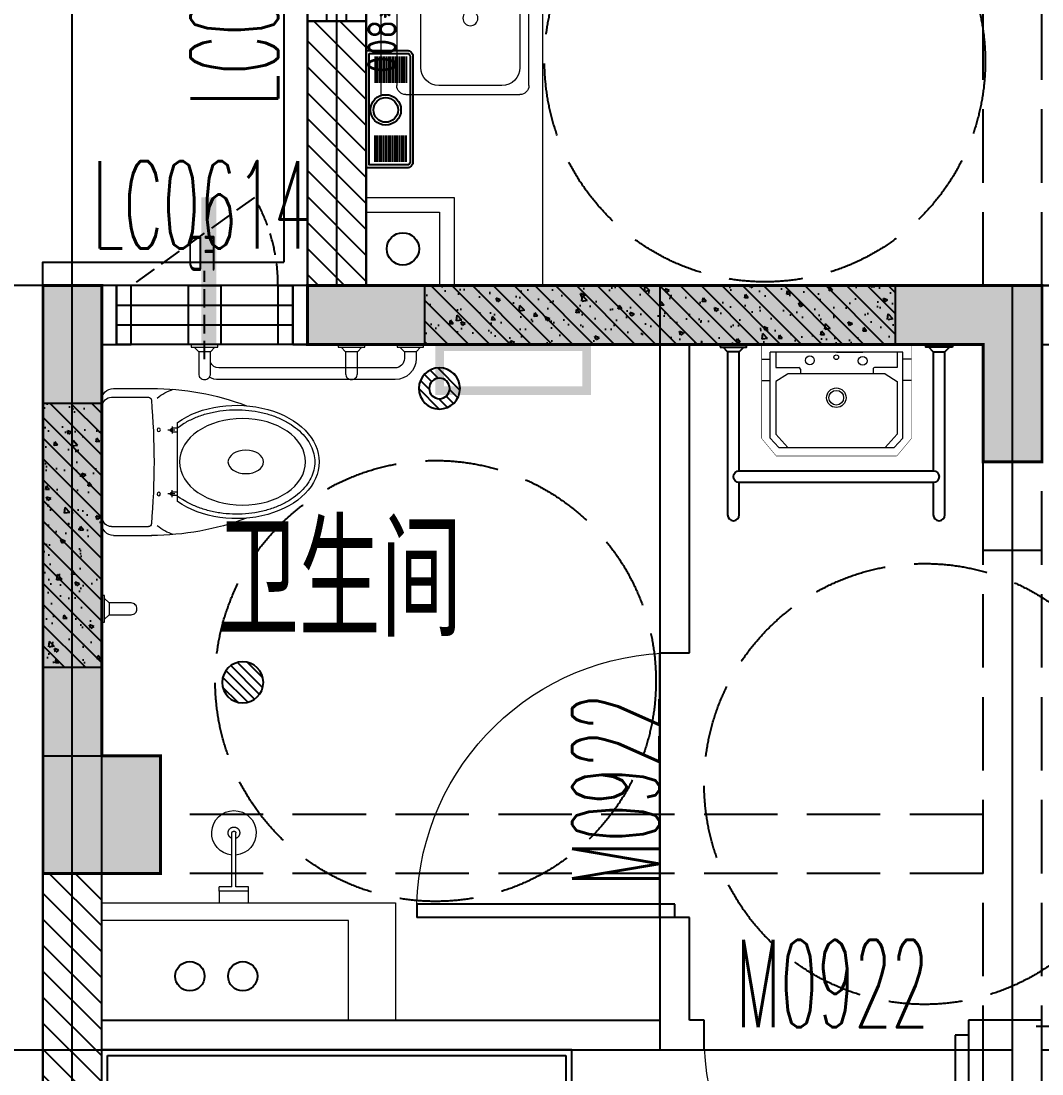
# Model space of a CAD drawing. Header units: millimetres. Extents: x 815519 to 890079, y 147095 to 251022.
# Drawn here: x 852805 to 856279, y 159513 to 163096 of the extents above; entities that cross this region are included whole.
import ezdxf

# ---------------------------------------------------------------- set-up
doc = ezdxf.new("R2010")
doc.units = ezdxf.units.MM
doc.header["$LTSCALE"] = 1000
for name, pattern in [('__DASH', [0.35, 0.25, -0.1]), ('DASH', [0.35, 0.25, -0.1]), ('DOTE', [61.468, 50.8, -5.08, 0.508, -5.08]), ('HIDDEN', [9.525, 6.35, -3.175])]:
    doc.linetypes.add(name, pattern=pattern)
doc.layers.get('Defpoints').update_dxf_attribs({"color": 1})
for name, color, linetype in [('A-WIND（门窗）', 155, 'Continuous'), ('COLUMN', 9, 'Continuous'), ('DIM_IDEN', 3, 'Continuous'), ('EQUIP_地漏', 7, 'Continuous'), ('FURNITURE', 3, 'Continuous'), ('LVTRY', 84, 'Continuous'), ('PC_预制外墙', 11, 'Continuous'), ('PC_预制外墙填充', 252, 'Continuous'), ('PIPE-地暖供', 4, 'Continuous'), ('PUB_DIM', 3, 'Continuous'), ('PUB_HATCH', 8, 'Continuous'), ('PUB_TEXT', 7, 'Continuous'), ('STAIR', 52, 'Continuous'), ('SURFACE', 6, 'Continuous'), ('VPIPE-污水', 2, 'DASH'), ('WALL', 2, 'Continuous'), ('WINDOW', 4, 'Continuous'), ('WINDOW_TEXT', 7, 'Continuous'), ('家具', 47, 'Continuous'), ('总内隔墙', 30, 'Continuous'), ('柱', 2, 'Continuous'), ('梁虚线', 134, 'DASH'), ('看线', 163, 'Continuous'), ('砼墙', 3, 'Continuous')]:
    doc.layers.add(name, color=color, linetype=linetype)
doc.layers.add('DOTE', color=1, linetype='DOTE', plot=False)
for name, color, linetype, lineweight in [('FF-洁具', 32, 'Continuous', 0), ('厨卫', 154, 'Continuous', 0), ('预留洞-卫生间', 6, 'Continuous', 25)]:
    doc.layers.add(name, color=color, linetype=linetype, lineweight=lineweight)
doc.styles.add('_TCH_DIM_T3', font='SIMPLEX.shx', dxfattribs={"width": 0.7, "bigfont": 'GBCBIG.shx'})
doc.styles.add('_TCH_LABEL', font='COMPLEX', dxfattribs={"bigfont": 'GBCBIG'})
doc.styles.add('_TCH_WINDOW', font='SIMPLEX', dxfattribs={"height": 3.5, "bigfont": 'GBCBIG'})
doc.styles.get("Standard").update_dxf_attribs({"font": 'gbenor.shx', "bigfont": 'gbcbig.shx'})
doc.styles.add('TSSD_REIN', font='TSSDENG.shx', dxfattribs={"width": 0.69, "height": 0.2, "bigfont": 'TSSDCHN.shx'})
doc.dimstyles.new('_TCH_ARCH&&100', dxfattribs={"dimtxt": 297.5, "dimasz": 100, "dimexe": 250, "dimexo": 300, "dimgap": 100, "dimtad": 1, "dimdec": 0, "dimzin": 0, "dimdsep": 46, "dimtxsty": '_TCH_DIM_T3', "dimblk": 'ARCHTICK', "dimcen": 0.09, "dimclrt": 7, "dimazin": 2, "dimtfac": 1, "dimtdec": 0, "dimtix": 1, "dimtmove": 2, "dimatfit": 3, "dimfxl": 1, "dimtolj": 1, "dimtzin": 0, "dimarcsym": 0})
pattern_1 = [(45, (0, 0), (-35.355339, 35.355339), []), (50, (0, 0), (143.452037, -12.550427), [15, -165]), (355, (0, 0), (-27.750267, 150.438427), [12, -132]), (100.4514, (11.95, -1.05), (115.701876, 137.88791), [12.748038, -140.228422]), (46.1842, (0, 40), (213.44821, -33.103803), [22.5, -247.5]), (96.6356, (17.79, 37.24), (186.93254, 194.823574), [19.12206, -210.3426]), (351.1842, (0, 40), (186.93239, 194.82372), [18, -198]), (21, (20, 30), (119.38141, -80.523778), [15, -165]), (326, (20, 30), (48.663066, 145.03001), [12, -132]), (71.4514, (29.95, 23.29), (168.044526, 64.5061), [12.748038, -140.228422]), (37.5, (0, 0), (2.431971, 66.5787708), [0, -130.4, 0, -134, 0, -132.5]), (7.5, (0, 0), (52.6139075, 78.882342), [0, -76.4, 0, -127.4, 0, -50.5]), (327.5, (-44.6, 0), (106.764487, -4.5109743), [0, -50, 0, -156, 0, -207]), (317.5, (-64.6, 0), (116.637234, 20.020996), [0, -65, 0, -103.6, 0, -147])]

# ---------------------------------------------------------------- blocks, each defined once
blk = doc.blocks.new('_ArchTick')
at = {"color": 0, "linetype": 'ByBlock', "const_width": 0.4}
blk.add_lwpolyline([(-0.5, -0.5), (0.5, 0.5)], dxfattribs=at)
blk = doc.blocks.new('*D732')
at = {"layer": 'Defpoints', "color": 0, "transparency": 16777216}
for p in [(-336973.1, 351550), (-334973.1, 351550), (-334973.1, 350950)]:
    blk.add_point(p, dxfattribs=at)
at = {"layer": 'PUB_DIM', "color": 0, "lineweight": -2, "transparency": 16777216}
for p, q in [((-336973.1, 351250), (-336973.1, 350700)), ((-334973.1, 351250), (-334973.1, 350700)), ((-336973.1, 350950), (-334973.1, 350950))]:
    blk.add_line(p, q, dxfattribs=at)
at = {"layer": 'PUB_DIM', "color": 0, "lineweight": -2, "transparency": 16777216, "xscale": 100, "yscale": 100, "zscale": 100, "rotation": 180}
blk.add_blockref('_ArchTick', (-336973.1, 350950), dxfattribs=at)
at = {"layer": 'PUB_DIM', "color": 0, "lineweight": -2, "transparency": 16777216, "xscale": 100, "yscale": 100, "zscale": 100}
blk.add_blockref('_ArchTick', (-334973.1, 350950), dxfattribs=at)
at = {"layer": 'PUB_DIM', "color": 7, "transparency": 16777216, "insert": (-335973.1, 351198.7), "char_height": 297.5, "attachment_point": 5, "style": '_TCH_DIM_T3'}
blk.add_mtext('\\A1;2000', dxfattribs=at)
blk = doc.blocks.new('*D735')
at = {"layer": 'Defpoints', "color": 0, "transparency": 16777216}
for p in [(-333973.1, 353950), (-333173.1, 353950), (-333973.1, 351550)]:
    blk.add_point(p, dxfattribs=at)
at = {"layer": 'PUB_DIM', "color": 0, "lineweight": -2, "transparency": 16777216}
for p, q in [((-333673.1, 353950), (-332923.1, 353950)), ((-333173.1, 351550), (-333173.1, 353950)), ((-333673.1, 351550), (-332923.1, 351550))]:
    blk.add_line(p, q, dxfattribs=at)
at = {"layer": 'PUB_DIM', "color": 0, "lineweight": -2, "transparency": 16777216, "xscale": 100, "yscale": 100, "zscale": 100}
for p, rotation in [((-333173.1, 353950), 90), ((-333173.1, 351550), 270)]:
    blk.add_blockref('_ArchTick', p, dxfattribs=dict(at, rotation=rotation))
at = {"layer": 'PUB_DIM', "color": 7, "transparency": 16777216, "insert": (-333421.8, 352750), "char_height": 297.5, "attachment_point": 5, "rotation": 90, "style": '_TCH_DIM_T3'}
blk.add_mtext('\\A1;2400', dxfattribs=at)
blk = doc.blocks.new('*D736')
at = {"layer": 'Defpoints', "color": 0, "transparency": 16777216}
for p in [(-333973.1, 354150), (-333173.1, 354150), (-333973.1, 353950)]:
    blk.add_point(p, dxfattribs=at)
at = {"layer": 'PUB_DIM', "color": 0, "lineweight": -2, "transparency": 16777216}
for p, q in [((-333173.1, 354150), (-333173.1, 354250)), ((-333673.1, 354150), (-332923.1, 354150)), ((-333173.1, 353950), (-333173.1, 354150)), ((-333673.1, 353950), (-332923.1, 353950)), ((-333173.1, 353950), (-333173.1, 353850))]:
    blk.add_line(p, q, dxfattribs=at)
at = {"layer": 'PUB_DIM', "color": 0, "lineweight": -2, "transparency": 16777216, "xscale": 100, "yscale": 100, "zscale": 100}
for p, rotation in [((-333173.1, 354150), 270), ((-333173.1, 353950), 90)]:
    blk.add_blockref('_ArchTick', p, dxfattribs=dict(at, rotation=rotation))
at = {"layer": 'PUB_DIM', "color": 7, "transparency": 16777216, "insert": (-333421.8, 354050), "char_height": 297.5, "attachment_point": 5, "rotation": 90, "style": '_TCH_DIM_T3'}
blk.add_mtext('\\A1;200', dxfattribs=at)
blk = doc.blocks.new('*D737')
at = {"layer": 'Defpoints', "color": 0, "transparency": 16777216}
for p in [(-333973.1, 355450), (-333173.1, 355450), (-333973.1, 354150)]:
    blk.add_point(p, dxfattribs=at)
at = {"layer": 'PUB_DIM', "color": 0, "lineweight": -2, "transparency": 16777216}
for p, q in [((-333673.1, 355450), (-332923.1, 355450)), ((-333173.1, 354150), (-333173.1, 355450)), ((-333673.1, 354150), (-332923.1, 354150))]:
    blk.add_line(p, q, dxfattribs=at)
at = {"layer": 'PUB_DIM', "color": 0, "lineweight": -2, "transparency": 16777216, "xscale": 100, "yscale": 100, "zscale": 100}
for p, rotation in [((-333173.1, 355450), 90), ((-333173.1, 354150), 270)]:
    blk.add_blockref('_ArchTick', p, dxfattribs=dict(at, rotation=rotation))
at = {"layer": 'PUB_DIM', "color": 7, "transparency": 16777216, "insert": (-333421.8, 354800), "char_height": 297.5, "attachment_point": 5, "rotation": 90, "style": '_TCH_DIM_T3'}
blk.add_mtext('\\A1;1300', dxfattribs=at)
blk = doc.blocks.new('10#楼-房间功能')
at = {"layer": 'PUB_TEXT', "style": '_TCH_LABEL'}
blk.add_text('卫生间', height=385.82, dxfattribs=at).set_placement((-336479.8, 412966))
blk = doc.blocks.new('10#-剪力墙-初')
at = {"layer": 'PUB_HATCH'}
for points in [[(679012.9, -141900.9), (681312.9, -141900.9), (681312.9, -141700.9), (678812.9, -141700.9), (678812.9, -142300.9), (679012.9, -142300.9)], [(682212.9, -143700.9), (682212.9, -141700.9), (682012.9, -141700.9), (682012.9, -143300.9), (681812.9, -143300.9), (681812.9, -143700.9)]]:
    blk.add_hatch(color=256, dxfattribs=at).paths.add_polyline_path(points)
at = {"layer": '柱', "color": 6, "ltscale": 1, "const_width": 10}
blk.add_lwpolyline([(682012.9, -143300.9), (681812.9, -143300.9), (681812.9, -143700.9), (682212.9, -143700.9), (682212.9, -143300.9)], dxfattribs=at)
at = {"layer": '砼墙', "color": 5, "ltscale": 1, "const_width": 10}
blk.add_lwpolyline([(679012.9, -141900.9), (679012.9, -142300.9), (678812.9, -142300.9), (678812.9, -141700.9), (681312.9, -141700.9), (681312.9, -141900.9)], close=True, dxfattribs=at)
blk.add_lwpolyline([(682012.9, -143300.9), (682012.9, -141700.9), (682212.9, -141700.9), (682212.9, -143300.9)], dxfattribs=at)
blk = doc.blocks.new('A$C4BA03DFC')
at = {"layer": 'FF-洁具', "color": 13, "linetype": '__DASH', "ltscale": 0.2}
blk.add_lwpolyline([(0, 25.5), (-40, 25.5), (-40, 125.5), (0, 125.5)], dxfattribs=at)
at = {"layer": 'FF-洁具', "linetype": 'DASH'}
for points in [[(0, 125.5), (0, 25.5)], [(0, 125.5), (14, 125.5)], [(14, 125.5), (14, 82.5)], [(14, 82.5), (198.3, 82.5)], [(14, 68.5), (14, 25.5)], [(14, 68.5), (198.3, 68.5)], [(0, 25.5), (14, 25.5)]]:
    blk.add_lwpolyline(points, dxfattribs=at)
at = {"layer": 'FF-洁具'}
blk.add_arc((197.7, 75.5), 75.7, 185.306, 174.694, dxfattribs=at)
at = {"layer": 'FF-洁具', "linetype": 'DASH'}
for centre, radius, start, end in [((197.7, 75.5), 19.8, 200.6725, 159.3275), ((196.1, 75.5), 7.33, 287.2381, 72.7619)]:
    blk.add_arc(centre, radius, start, end, dxfattribs=at)
blk = doc.blocks.new('LHXCP600-800')
at = {"layer": '厨卫'}
for p, q in [((58199.7, 14751.7), (58999.7, 14751.7)), ((58199.7, 14701.7), (58999.7, 14701.7)), ((58230.4, 14647.6), (58969, 14647.6)), ((58199.7, 14228.3), (58199.7, 14616.9)), ((58629.2, 14599.2), (58614.9, 14591)), ((58658.6, 14588.7), (58697.4, 14485.1)), ((58999.7, 14616.9), (58999.7, 14228.3)), ((58443.1, 14565.8), (58291.7, 14565.8)), ((58679.7, 14474.8), (58609.4, 14560.2)), ((58907.6, 14565.8), (58667.2, 14565.8)), ((58230.4, 14504.4), (58230.4, 14289.6)), ((58504.5, 14289.6), (58504.5, 14504.4)), ((58545.4, 14504.4), (58545.4, 14289.6)), ((58697.4, 14485.1), (58679.7, 14474.8)), ((58969, 14289.6), (58969, 14504.4)), ((58291.7, 14228.3), (58443.1, 14228.3)), ((58606.7, 14228.3), (58907.6, 14228.3)), ((58969, 14197.6), (58230.4, 14197.6)), ((58199.7, 14151.7), (58999.7, 14151.7))]:
    blk.add_line(p, q, dxfattribs=at)
for centre, radius in [((58565.8, 14596.5), 20.5), ((58688.5, 14596.5), 20.5), ((58417.5, 14397), 25.6), ((58739.7, 14397), 25.6)]:
    blk.add_circle(centre, radius, dxfattribs=at)
for centre, radius, start, end in [((58230.4, 14616.9), 30.7, 90, 180), ((58969, 14616.9), 30.7, 0, 90), ((58625.2, 14573.2), 20.5, 120, 219.4623), ((58639.4, 14581.5), 20.5, 20.5377, 120), ((58291.7, 14504.4), 61.4, 90, 180), ((58443.1, 14504.4), 61.4, 0, 90), ((58606.7, 14504.4), 61.4, 90, 180), ((58907.6, 14504.4), 61.4, 0, 90), ((58291.7, 14289.6), 61.4, 180, 270), ((58443.1, 14289.6), 61.4, 270, 0), ((58606.7, 14289.6), 61.4, 180, 270), ((58907.6, 14289.6), 61.4, 270, 0), ((58230.4, 14228.3), 30.7, 180, 270), ((58969, 14228.3), 30.7, 270, 0)]:
    blk.add_arc(centre, radius, start, end, dxfattribs=at)
blk.add_text('RCXP600*800', height=100, dxfattribs=at).set_placement((58230.4, 14647.6))
blk = doc.blocks.new('A$C44E32CAC')
for p, q in [((27.2, 342), (27.2, 260.9)), ((34, 342), (34, 260.9)), ((40.8, 342), (40.8, 260.9)), ((47.6, 342), (47.6, 260.9)), ((54.5, 342), (54.5, 260.9)), ((61.3, 342), (61.3, 260.9)), ((68.1, 342), (68.1, 260.9)), ((74.9, 342), (74.9, 260.9)), ((81.8, 342), (81.8, 260.9)), ((88.6, 342), (88.6, 260.9)), ((95.4, 342), (95.4, 260.9)), ((102.2, 342), (102.2, 260.9)), ((109.1, 342), (109.1, 260.9)), ((115.9, 342), (115.9, 260.9)), ((122.7, 342), (122.7, 260.9)), ((27.2, 18.2), (27.2, 99.2)), ((34, 18.2), (34, 99.2)), ((40.8, 18.2), (40.8, 99.2)), ((47.6, 18.2), (47.6, 99.2)), ((54.5, 18.2), (54.5, 99.2)), ((61.3, 18.2), (61.3, 99.2)), ((68.1, 18.2), (68.1, 99.2)), ((74.9, 18.2), (74.9, 99.2)), ((81.8, 18.2), (81.8, 99.2)), ((88.6, 18.2), (88.6, 99.2)), ((95.4, 18.2), (95.4, 99.2)), ((102.2, 18.2), (102.2, 99.2)), ((109.1, 18.2), (109.1, 99.2)), ((115.9, 18.2), (115.9, 99.2)), ((122.7, 18.2), (122.7, 99.2))]:
    blk.add_line(p, q)
for points in [[(0, 360.2), (125.6, 360.2, -0.414214), (143.6, 342.2), (143.6, 18, -0.414214), (125.6, 0), (0, 0)], [(9, 351.2), (125.6, 351.2, -0.414214), (134.6, 342.2), (134.6, 18, -0.414214), (125.6, 9), (9, 9)]]:
    blk.add_lwpolyline(points, format="xyb", close=True)
for radius in [46.8, 37.8]:
    blk.add_circle((60.1, 177.8), radius)
blk = doc.blocks.new('Z$W@#022B05CA')
at = {"layer": '厨卫'}
for p, q in [((698.7, 500), (567.8, 500)), ((705.7, 470), (579.9, 470)), ((735.7, 60), (735.7, 440)), ((738.7, 40), (738.7, 460)), ((480.7, 115.3), (480.7, 384.7)), ((480.7, 364.4), (499.9, 364.4)), ((490.4, 358.5), (514.2, 358.5)), ((499.1, 370.2), (499.1, 346.6)), ((499.9, 352.2), (480.7, 352.2)), ((499.9, 147.8), (480.7, 147.8)), ((499.1, 129.8), (499.1, 153.4)), ((480.7, 135.6), (499.9, 135.6)), ((490.4, 141.5), (514.2, 141.5)), ((698.7, 0), (567.8, 0)), ((705.7, 30), (579.9, 30))]:
    blk.add_line(p, q, dxfattribs=at)
for centre in [(544.8, 359.2), (544.8, 140.8)]:
    blk.add_circle(centre, 5.82, dxfattribs=at)
for centre, radius, start, end in [((568.5, -416.2), 916.2, 89.9528, 110.6123), ((448.5, 346.2), 157.9, 50.1815, 72.8478), ((579.9, 460), 10, 90, 175.0115), ((698.7, 460), 40, 0, 90), ((705.7, 440), 30, 0, 90), ((2985.7, 250), 2425, 175.0115, 184.9885), ((499.3, 358.3), 6.15, 275.1568, 84.8432), ((499.3, 141.7), 6.15, 275.1568, 84.8432), ((568.5, 916.2), 916.2, 249.3877, 270.0472), ((579.9, 40), 10, 184.9885, 270), ((698.7, 40), 40, 270, 0), ((705.7, 60), 30, 270, 0), ((448.5, 153.8), 157.9, 287.1522, 309.8185)]:
    blk.add_arc(centre, radius, start, end, dxfattribs=at)
for centre, major_axis, ratio, start_param, end_param in [((279.7, 250), (281, 0), 0.685919, 0.773739, 5.509446), ((259.5, 250.3), (214.4, 0), 0.687861, 1.570796326796175, 7.853981633975761), ((248.3, 250), (60.7, 0), 0.657164, 1.570796326790381, 7.853981633969967)]:
    blk.add_ellipse(centre, major_axis=major_axis, ratio=ratio, start_param=start_param, end_param=end_param, dxfattribs=at)
blk.add_open_spline([(479.3, 367), (466, 376.7), (459.6, 380.8), (441.8, 391), (430, 396.8), (405.1, 406.9), (392, 411.3), (364.9, 418.6), (350.9, 421.5), (322.3, 425.7), (307.8, 427), (278.6, 428), (263.9, 427.7), (234.9, 425.4), (220.5, 423.5), (192.4, 418.1), (178.7, 414.6), (152.3, 406.2), (139.7, 401.2), (115.8, 390.1), (104.6, 383.8), (83.9, 370.3), (74.3, 363), (57.2, 347.5), (49.7, 339.3), (36.7, 322.4), (31.2, 313.7), (22.5, 295.8), (19.2, 286.8), (14.8, 268.4), (13.7, 259.2), (13.7, 240.7), (14.8, 231.5), (19.2, 213.2), (22.5, 204.1), (31.2, 186.3), (36.7, 177.5), (49.7, 160.6), (57.3, 152.5), (74.4, 137), (83.9, 129.7), (104.7, 116.1), (115.9, 109.9), (139.8, 98.7), (152.4, 93.8), (178.8, 85.4), (192.5, 81.9), (220.6, 76.5), (234.9, 74.5), (264, 72.3), (278.7, 72), (307.9, 73), (322.4, 74.3), (351, 78.5), (365, 81.4), (392.1, 88.7), (405.2, 93.1), (430.1, 103.3), (441.9, 109), (459.6, 119.2), (466, 123.3), (481, 132.7)], degree=3, knots=[3.915332, 3.915332, 3.915332, 3.915332, 4.014441, 4.014441, 4.176505, 4.176505, 4.338569, 4.338569, 4.500633, 4.500633, 4.662697, 4.662697, 4.824761, 4.824761, 4.986825, 4.986825, 5.148889, 5.148889, 5.310953, 5.310953, 5.473017, 5.473017, 5.635081, 5.635081, 5.797146, 5.797146, 5.95921, 5.95921, 6.121274, 6.121274, 6.283338, 6.283338, 6.445402, 6.445402, 6.607466, 6.607466, 6.76953, 6.76953, 6.931594, 6.931594, 7.093658, 7.093658, 7.255722, 7.255722, 7.417786, 7.417786, 7.57985, 7.57985, 7.741915, 7.741915, 7.903979, 7.903979, 8.066043, 8.066043, 8.228107, 8.228107, 8.390171, 8.390171, 8.552235, 8.552235, 8.651039, 8.651039, 8.651039, 8.651039], dxfattribs=at)
blk = doc.blocks.new('*U581')
for p, q in [((0, 0), (1600, 0)), ((0, -600), (0, 0)), ((1600, -600), (1600, 0)), ((1580, -20), (20, -20)), ((20, -20), (20, -580)), ((1580, -580), (1580, -20)), ((20, -300), (20, -330)), ((1600, -600), (0, -600)), ((1580, -580), (20, -580))]:
    blk.add_line(p, q)
at = {"color": 251, "linetype": 'HIDDEN', "ltscale": 0.1}
for p, q in [((238.6, -117.1), (233.2, -528.2)), ((253.6, -117.3), (238.6, -117.1)), ((248.2, -528.4), (253.6, -117.3)), ((322.8, -117.1), (289.5, -527.1)), ((304.5, -528.1), (337.7, -118.2)), ((337.7, -118.2), (322.8, -117.1)), ((425.9, -121.9), (411, -123.4)), ((411, -123.4), (452.2, -532.5)), ((467.1, -531), (425.9, -121.9)), ((588.6, -117.1), (583.2, -528.2)), ((603.6, -117.3), (588.6, -117.1)), ((598.2, -528.4), (603.6, -117.3)), ((672.8, -117.1), (639.5, -527.1)), ((654.5, -528.1), (687.7, -118.2)), ((687.7, -118.2), (672.8, -117.1)), ((775.9, -121.9), (761, -123.4)), ((761, -123.4), (802.2, -532.5)), ((817.1, -531), (775.9, -121.9)), ((938.6, -117.1), (933.2, -528.2)), ((953.6, -117.3), (938.6, -117.1)), ((948.2, -528.4), (953.6, -117.3)), ((1022.8, -117.1), (989.5, -527.1)), ((1004.5, -528.1), (1037.7, -118.2)), ((1037.7, -118.2), (1022.8, -117.1)), ((1125.9, -121.9), (1111, -123.4)), ((1111, -123.4), (1152.2, -532.5)), ((1167.1, -531), (1125.9, -121.9)), ((1288.6, -117.1), (1283.2, -528.2)), ((1303.6, -117.3), (1288.6, -117.1)), ((1298.2, -528.4), (1303.6, -117.3)), ((1372.8, -117.1), (1339.5, -527.1)), ((1354.5, -528.1), (1387.7, -118.2)), ((1387.7, -118.2), (1372.8, -117.1)), ((1475.9, -121.9), (1461, -123.4)), ((1461, -123.4), (1502.2, -532.5)), ((1517.1, -531), (1475.9, -121.9)), ((1580, -300), (20, -300)), ((20, -330), (1580, -330)), ((233.2, -528.2), (248.2, -528.4)), ((289.5, -527.1), (304.5, -528.1)), ((452.2, -532.5), (467.1, -531)), ((583.2, -528.2), (598.2, -528.4)), ((639.5, -527.1), (654.5, -528.1)), ((802.2, -532.5), (817.1, -531)), ((933.2, -528.2), (948.2, -528.4)), ((989.5, -527.1), (1004.5, -528.1)), ((1152.2, -532.5), (1167.1, -531)), ((1283.2, -528.2), (1298.2, -528.4)), ((1339.5, -527.1), (1354.5, -528.1)), ((1502.2, -532.5), (1517.1, -531))]:
    blk.add_line(p, q, dxfattribs=at)
blk = doc.blocks.new('A$C394760E6')
at = {"linetype": 'Continuous', "lineweight": -3}
for p, q in [((0, 1620), (440, 1620)), ((20, 0), (20, 1640)), ((420, 0), (420, 1640)), ((335.5, 351.7), (335.5, 1288.3)), ((335.5, 1288.3), (356.6, 1288.3)), ((356.6, 1288.3), (356.6, 351.7)), ((398.9, 436.2), (398.9, 1203.8)), ((398.9, 1203.8), (420, 1203.8)), ((420, 1203.8), (420, 436.2)), ((420, 436.2), (398.9, 436.2)), ((356.6, 351.7), (335.5, 351.7)), ((0, 20), (440, 20))]:
    blk.add_line(p, q, dxfattribs=at)
for centre, major_axis, start_param, end_param in [((434.9, 1274.6), (79.4, 0.8), 2.958446, 4.232249), ((434.9, 365.4), (-79.4, 1.3), -1.083746, 0.190057)]:
    blk.add_ellipse(centre, major_axis=major_axis, ratio=1, start_param=start_param, end_param=end_param, dxfattribs=at)
blk = doc.blocks.new('无障碍手盆 扶手1')
at = {"layer": 'FURNITURE'}
for points in [[(4963766.6, -198318.3), (4963766.6, -197763.3), (4963766.6, -197763.3, -1), (4963806.6, -197763.3), (4963806.6, -197873.3)], [(4964466.6, -197873.3), (4964466.6, -197763.3), (4964466.6, -197763.3, -1), (4964506.6, -197763.3), (4964506.6, -198318.3)], [(4963806.6, -197913.3), (4964466.6, -197913.3, 1), (4964466.6, -197873.3), (4963806.6, -197873.3, 1), (4963806.6, -197913.3, 1)]]:
    blk.add_lwpolyline(points, format="xyb", dxfattribs=at)
for points in [[(4963806.6, -197913.3), (4963806.6, -198318.3)], [(4964466.6, -198318.3), (4964466.6, -197913.3)], [(4963766.6, -198318.3), (4963751.6, -198333.3)], [(4963806.6, -198318.3), (4963766.6, -198318.3)], [(4963806.6, -198318.3), (4963821.6, -198333.3)], [(4964466.6, -198318.3), (4964451.6, -198333.3)], [(4964466.6, -198318.3), (4964506.6, -198318.3)], [(4964506.6, -198318.3), (4964521.6, -198333.3)]]:
    blk.add_lwpolyline(points, dxfattribs=at)
for points in [[(4963741.6, -198333.3), (4963831.6, -198333.3), (4963831.6, -198343.3), (4963741.6, -198343.3)], [(4964531.6, -198333.3), (4964441.6, -198333.3), (4964441.6, -198343.3), (4964531.6, -198343.3)], [(4963766.6, -198343.3), (4963766.6, -198343.3)], [(4964506.6, -198343.3), (4964506.6, -198343.3)]]:
    blk.add_lwpolyline(points, close=True, dxfattribs=at)
blk = doc.blocks.new('无障碍洗手盆')
for p, q in [((321023.9, 56404.1), (321055.7, 56433.5)), ((321055.7, 56433.5), (321349.2, 56433.5)), ((321252, 56462.2), (321252, 56433.5)), ((321324.4, 56461.5), (321324.4, 56433.5)), ((321349.2, 55981.3), (321349.2, 56433.5)), ((321069.9, 56414.3), (321023.9, 56373.1)), ((321023.9, 56404.1), (321023.9, 56010.7)), ((321248.4, 56414.3), (321069.9, 56414.3)), ((321274.1, 56374.4), (321248.4, 56414.3)), ((321349.2, 56414.4), (321296.2, 56414.4)), ((321296.2, 56414.4), (321296.2, 56335.4)), ((321274.9, 56041.7), (321274.9, 56371.7)), ((321291.2, 56330.4), (321274.9, 56330.4)), ((321349.2, 56117.4), (321349.2, 56297.4)), ((321349.2, 56207.4), (321349.2, 56117.4)), ((321291.2, 56082.9), (321274.9, 56082.9)), ((321296.2, 56000.4), (321296.2, 56077.9)), ((321069.9, 56000.4), (321023.9, 56041.7)), ((321274.9, 56041.7), (321248.4, 56000.4)), ((321023.9, 56010.7), (321055.7, 55981.3)), ((321248.4, 56000.4), (321069.9, 56000.4)), ((321349.2, 56000.4), (321296.2, 56000.4)), ((321055.7, 55981.3), (321349.2, 55981.3)), ((321252, 55952.2), (321252, 55981.3)), ((321324.4, 55952.2), (321324.4, 55981.3))]:
    blk.add_line(p, q)
at = {"const_width": 1.5}
for points in [[(321055.2, 56462.2), (320995.2, 56412.2)], [(321375.2, 56462.2), (321055.2, 56462.2)], [(321375.2, 55952.2), (321375.2, 56462.2)], [(320995.2, 56002.2), (320995.2, 56412.2)], [(321055.2, 55952.2), (320995.2, 56002.2)], [(321375.2, 55952.2), (321055.2, 55952.2)]]:
    blk.add_lwpolyline(points, dxfattribs=at)
for centre, radius in [((321320.9, 56298), 15), ((321193.7, 56208.1), 33.1), ((321193.7, 56208.1), 24.9), ((321331.5, 56208.1), 8), ((321319.1, 56118.3), 15)]:
    blk.add_circle(centre, radius)
for centre, start, end in [((321269.9, 56371.7), 0, 32.7556), ((321291.2, 56335.4), 270, 0), ((321291.2, 56077.9), 0, 90)]:
    blk.add_arc(centre, 5, start, end)
at = {"text_generation_flag": 4, "width": 0.8, "flags": 9}
for tag in ['XSIZE', 'YSIZE']:
    blk.add_attdef(tag, (321375.2, 56207.2), '', height=0.5, rotation=90, dxfattribs=at)
blk = doc.blocks.new('$DorLib2D$00000001')
for p, q in [((0.45, 0.975), (0.5, 0.975)), ((0.45, 0), (0.45, 0.975)), ((0.5, 0), (0.5, 0.975)), ((0.5, 0), (0.45, 0))]:
    blk.add_line(p, q)
at = {"lineweight": 13}
blk.add_arc((0.475, 0), 0.975, 91.4693, 180, dxfattribs=at)
blk = doc.blocks.new('$WINLIB2D$00000001')
for p, q in [((-0.5, 0.5), (0.5, 0.5)), ((-0.5, 0.5), (-0.5, -0.5)), ((0.5, -0.5), (0.5, 0.5)), ((0.5, 0.1667), (-0.5, 0.1667)), ((0.5, -0.1667), (-0.5, -0.1667)), ((-0.5, -0.5), (0.5, -0.5))]:
    blk.add_line(p, q)
blk = doc.blocks.new('3-Ba户型-右')
at = {"layer": 'A-WIND（门窗）', "linetype": 'DASH', "ltscale": 0.3}
blk.add_line((-687309.4, 352100), (-687729.1, 351800), dxfattribs=at)
at = {"layer": 'A-WIND（门窗）'}
for points in [[(-687129.1, 352700), (-686929.1, 352700), (-686929.1, 352750), (-687129.1, 352750)], [(-687779.1, 351800), (-687779.1, 351600), (-687729.1, 351600), (-687729.1, 351800)], [(-687179.1, 351800), (-687179.1, 351600), (-687229.1, 351600), (-687229.1, 351800)]]:
    blk.add_lwpolyline(points, close=True, dxfattribs=at)
at = {"layer": 'A-WIND（门窗）', "linetype": 'DASH', "ltscale": 0.3}
blk.add_arc((-687829.1, 351800), 600, 0, 30, dxfattribs=at)
at = {"layer": 'STAIR', "color": 8, "linetype": '__DASH'}
for centre in [(-685572, 352562.8), (-686692.8, 350454.7), (-685028.8, 350104.2)]:
    blk.add_circle(centre, 750, dxfattribs=at)
at = {"layer": 'SURFACE'}
blk.add_line((-687209.1, 354780), (-687209.1, 351880), dxfattribs=at)
blk.add_lwpolyline([(-688029.1, 351800), (-688029.1, 351880), (-687209.1, 351880)], dxfattribs=at)
at = {"layer": 'VPIPE-污水', "linetype": 'Continuous'}
for centre, radius in [((-686804.1, 351925), 55), ((-687529.1, 349450), 50), ((-687349.1, 349450), 50)]:
    blk.add_circle(centre, radius, dxfattribs=at)
at = {"layer": 'WALL'}
for p, q in [((-686929.1, 352700), (-687129.1, 352700)), ((-687129.1, 352700), (-687129.1, 351800)), ((-686929.1, 351800), (-686929.1, 352700)), ((-687779.1, 351800), (-688029.1, 351800)), ((-688029.1, 349300), (-688029.1, 351800)), ((-687779.1, 351600), (-687779.1, 351800)), ((-687129.1, 351800), (-687179.1, 351800)), ((-687179.1, 351800), (-687179.1, 351600)), ((-686929.1, 351800), (-685929.1, 351800)), ((-685929.1, 351800), (-684729.1, 351800)), ((-684729.1, 351800), (-683529.1, 351800)), ((-687829.1, 351600), (-687779.1, 351600)), ((-687829.1, 349300), (-687829.1, 351600)), ((-687179.1, 351600), (-687029.1, 351600)), ((-687029.1, 351600), (-685929.1, 351600)), ((-685929.1, 351600), (-685929.1, 350550)), ((-685829.1, 350550), (-685829.1, 351600)), ((-685829.1, 351600), (-684829.1, 351600)), ((-684829.1, 350900), (-684829.1, 351600)), ((-684829.1, 350900), (-684629.1, 350900)), ((-685929.1, 350550), (-685829.1, 350550)), ((-685829.1, 349650), (-685929.1, 349650)), ((-685929.1, 349650), (-685929.1, 349300)), ((-685829.1, 349300), (-685829.1, 349650)), ((-688029.1, 345600), (-688029.1, 349300)), ((-687829.1, 349300), (-685929.1, 349300)), ((-685779.1, 349300), (-685829.1, 349300)), ((-685779.1, 349200), (-685779.1, 349300)), ((-684629.1, 349300), (-684879.1, 349300)), ((-684879.1, 349300), (-684879.1, 349200)), ((-687829.1, 349200), (-685929.1, 349200)), ((-687829.1, 345800), (-687829.1, 349200)), ((-685929.1, 349200), (-685779.1, 349200)), ((-684879.1, 349200), (-684829.1, 349200)), ((-684829.1, 346500), (-684829.1, 349200))]:
    blk.add_line(p, q, dxfattribs=at)
at = {"layer": 'WINDOW'}
blk.add_line((-685929.1, 349650), (-685929.1, 350550), dxfattribs=at)
at = {"layer": '厨卫'}
for points in [[(-685029.1, 353400), (-686329.1, 353400), (-686329.1, 351800)], [(-687499.1, 351575), (-687514.1, 351590)], [(-687459.1, 351575), (-687499.1, 351575)], [(-687459.1, 351575), (-687444.1, 351590)], [(-686999.1, 351575), (-687014.1, 351590)], [(-686959.1, 351575), (-686999.1, 351575)], [(-686959.1, 351575), (-686944.1, 351590)], [(-686799.1, 351575), (-686814.1, 351590)], [(-686759.1, 351575), (-686799.1, 351575)], [(-686759.1, 351575), (-686744.1, 351590)], [(-687804.1, 350720), (-687819.1, 350735)], [(-687804.1, 350720), (-687804.1, 350680)], [(-687804.1, 350680), (-687819.1, 350665)], [(-686989.1, 349300), (-686989.1, 349640), (-687829.1, 349640), (-687829.1, 349700), (-686829.1, 349700), (-686829.1, 349300), (-686989.1, 349300)]]:
    blk.add_lwpolyline(points, dxfattribs=at)
for points in [[(-686629.1, 352100), (-686629.1, 351800), (-686929.1, 351800), (-686929.1, 352100)], [(-686679.1, 352050), (-686679.1, 351800), (-686929.1, 351800), (-686929.1, 352050)], [(-687524.1, 351590), (-687434.1, 351590), (-687434.1, 351600), (-687524.1, 351600)], [(-687499.1, 351600), (-687499.1, 351600)], [(-687024.1, 351590), (-686934.1, 351590), (-686934.1, 351600), (-687024.1, 351600)], [(-686824.1, 351590), (-686734.1, 351590), (-686734.1, 351600), (-686824.1, 351600)], [(-686799.1, 351600), (-686799.1, 351600)], [(-687819.1, 350655), (-687819.1, 350745), (-687829.1, 350745), (-687829.1, 350655)]]:
    blk.add_lwpolyline(points, close=True, dxfattribs=at)
for points in [[(-687479.1, 351480), (-687479.1, 351480, 0.414214), (-687459, 351500), (-687459, 351575), (-687499.1, 351575), (-687499.1, 351500, 0.414214)], [(-686979.1, 351480), (-686979.1, 351480, 0.414214), (-686959, 351500), (-686959, 351575), (-686999.1, 351575), (-686999.1, 351500, 0.414214)], [(-687709, 350700), (-687709, 350700, 0.414214), (-687729, 350720), (-687804.1, 350720), (-687804.1, 350680), (-687729, 350680, 0.414214)]]:
    blk.add_lwpolyline(points, format="xyb", close=True, dxfattribs=at)
for points in [[(-686759, 351575), (-686759, 351551.5, -0.414213), (-686830.5, 351480), (-687430.2, 351480, -0.119966), (-687463.1, 351488)], [(-686799.1, 351575), (-686799.1, 351551.5, -0.414211), (-686830.5, 351520), (-687430.2, 351520, -0.298815), (-687459, 351538.9)]]:
    blk.add_lwpolyline(points, format="xyb", dxfattribs=at)
at = {"ltscale": 0.002, "extrusion": (0, 0, -1), "zscale": -1}
blk.add_blockref('Z$W@#022B05CA', (687090.3, 350950), dxfattribs=at)
at = {"layer": 'LVTRY', "linetype": 'ByBlock', "xscale": 1.108799934387207, "yscale": 1.108799934387207}
blk.add_blockref('A$C44E32CAC', (-686929.1, 352200.6), dxfattribs=at)
at = {"layer": 'WINDOW', "xscale": -650, "yscale": -200, "zscale": -650, "rotation": 90.00000000002778}
blk.add_blockref('$WINLIB2D$00000001', (-687029.1, 353025), dxfattribs=at)
at = {"layer": 'WINDOW'}
ref = blk.add_blockref('$WINLIB2D$00000001', (-687479.1, 351700), dxfattribs=dict(at, xscale=-600, yscale=-200, zscale=-600, rotation=359.9999976048981))
ref.add_attrib('A', 'LC0614', (-687860.6, 351926.2), dxfattribs={"layer": 'WINDOW_TEXT', "height": 297.5, "rotation": 360, "style": '_TCH_WINDOW', "width": 0.494118})
ref = blk.add_blockref('$DorLib2D$00000001', (-685879.1, 350100), dxfattribs=dict(at, xscale=-900, yscale=900, zscale=-900, rotation=90))
ref.add_attrib('A', 'M0922', (-685930.2, 349757), dxfattribs={"layer": 'WINDOW_TEXT', "height": 297.5, "rotation": 90, "style": '_TCH_WINDOW', "width": 0.494118})
ref = blk.add_blockref('$DorLib2D$00000001', (-685329.1, 349250), dxfattribs=dict(at, xscale=900, yscale=-900, zscale=900, rotation=359.9999975299372))
ref.add_attrib('A', 'M0922', (-685670.1, 349276.3), dxfattribs={"layer": 'WINDOW_TEXT', "height": 297.5, "rotation": 360, "style": '_TCH_WINDOW', "width": 0.494118})
at = {"layer": '厨卫', "extrusion": (0, 0, -1), "zscale": -1}
for name, p, rotation in [('LHXCP600-800', (672177.4, 411449.7), 270), ('A$C4BA03DFC', (687454.6, 349740), 90)]:
    blk.add_blockref(name, p, dxfattribs=dict(at, rotation=rotation))
at = {"layer": '厨卫', "extrusion": (1.70496e-45, 1.88079e-37, -1), "zscale": -1, "rotation": 180.0000005336085}
blk.add_blockref('无障碍手盆 扶手1', (5649465.7, 153256.7), dxfattribs=at)
at = {"layer": '厨卫', "rotation": 89.9999994797317}
blk.add_blockref('无障碍洗手盆', (-629120.9, 30224.8), dxfattribs=at)
at = {"layer": '家具', "linetype": 'Continuous', "lineweight": -3, "extrusion": (0, 0, -1), "zscale": -1}
for name, p in [('A$C394760E6', (684209.1, 347659)), ('*U581', (686229.1, 349200))]:
    blk.add_blockref(name, p, dxfattribs=at)
at = {"layer": 'WINDOW_TEXT', "style": '_TCH_WINDOW', "width": 0.494118}
blk.add_text('LC065138', height=297.5, rotation=90, dxfattribs=at).set_placement((-687229.1, 352411.7))
blk = doc.blocks.new('A$C229B3283')
at = {"color": 2, "linetype": 'DASH', "ltscale": 0.25}
blk.add_lwpolyline([(0, -250), (0, 50)], dxfattribs=at)
blk.add_lwpolyline([(-55, 0), (-55, -200), (55, -200), (55, 0), (-55, 0)])
at = {"color": 8, "style": 'TSSD_REIN', "width": 0.552}
blk.add_text('FD', height=120, dxfattribs=at).set_placement((-40.8, 50))
blk = doc.blocks.new('地漏')
h = blk.add_hatch()
h.set_pattern_fill('LINE', color=13, scale=25, angle=45, style=0)
h.set_pattern_definition([(45, (0, 0), (-16.83798023, 16.83798023), [])])
edge = h.paths.add_edge_path()
edge.add_arc((6430372.7, -196010.6), 70, 0, 360)
at = {"color": 13}
blk.add_line((6430410.5, -195951.9), (6430411.9, -195953.3), dxfattribs=at)
blk.add_circle((6430372.7, -196010.6), 70)
blk = doc.blocks.new('地漏2')
h = blk.add_hatch()
h.set_pattern_fill('LINE', color=13, scale=25, angle=225, style=0)
h.set_pattern_definition([(225, (0, 0), (16.83798023, -16.83798023), [])])
edge = h.paths.add_edge_path(flags=17)
edge.add_arc((4924704.2, -267187.3), 35, 0, 360)
edge = h.paths.add_edge_path()
edge.add_arc((4924704.2, -267187.3), 70, 0, 360)
at = {"color": 13}
blk.add_line((4924666.4, -267245.9), (4924665, -267244.6), dxfattribs=at)
for radius in [70, 35]:
    blk.add_circle((4924704.2, -267187.3), radius)
blk = doc.blocks.new("3B'雨水")
at = {"layer": 'EQUIP_地漏'}
blk.add_blockref('地漏2', (-5464767.8, 958127.8), dxfattribs=at)
at = {"layer": 'EQUIP_地漏', "rotation": 180}
blk.add_blockref('地漏', (5890978.5, 493929.9), dxfattribs=at)
at = {"layer": '预留洞-卫生间'}
blk.add_blockref('A$C229B3283', (-539264.2, 691290.5), dxfattribs=at)
blk = doc.blocks.new('DAAB')
at = {"layer": '梁虚线', "ltscale": 1}
for p, q in [((244117.7, -671415.6), (244117.7, -669115.6)), ((244317.7, -671415.6), (244317.7, -669115.6)), ((241817.7, -671415.6), (241817.7, -669215.6)), ((242017.7, -671415.6), (242017.7, -669215.6)), ((244317.7, -671415.6), (245017.7, -671415.6)), ((244317.7, -671615.6), (245017.7, -671615.6)), ((241817.7, -674115.6), (241817.7, -672015.6)), ((242017.7, -674115.6), (242017.7, -672015.6)), ((242017.7, -673215.6), (244817.7, -673215.6)), ((242017.7, -673415.6), (244817.7, -673415.6)), ((245017.7, -674915.6), (245017.7, -673415.6)), ((245217.7, -674915.6), (245217.7, -673415.6))]:
    blk.add_line(p, q, dxfattribs=at)
for points in [[(241817.7, -672015.6), (241817.7, -671415.6)], [(241817.7, -671415.6), (244317.7, -671415.6)], [(244317.7, -671415.6), (244317.7, -671615.6)], [(245017.7, -671415.6), (245217.7, -671415.6)], [(245017.7, -673015.6), (245017.7, -671415.6)], [(245217.7, -673015.6), (245217.7, -671415.6)], [(242017.7, -672015.6), (242017.7, -671615.6)], [(242017.7, -671615.6), (244317.7, -671615.6)], [(242017.7, -672015.6), (241817.7, -672015.6)]]:
    blk.add_lwpolyline(points, dxfattribs=at)
blk.add_lwpolyline([(245217.7, -673415.6), (245217.7, -673015.6), (244817.7, -673015.6), (244817.7, -673415.6)], close=True, dxfattribs=at)
blk = doc.blocks.new('10#-集水器')
at = {"layer": 'PIPE-地暖供', "color": 1, "const_width": 30}
blk.add_lwpolyline([(-63427.4, 214347.8), (-62927.4, 214347.8), (-62927.4, 214497.8), (-63427.4, 214497.8)], close=True, dxfattribs=at)
blk = doc.blocks.new('10#-标准层-装备式')
at = {"layer": 'PC_预制外墙填充'}
h = blk.add_hatch(dxfattribs=at)
h.set_pattern_fill('ANSI31', color=256, scale=500, style=0)
h.set_pattern_definition([(45, (-572752.71, 434421.08), (-44.194174, 44.194174), [])])
h.paths.add_polyline_path([(198313.5, 539000), (198513.5, 539000), (198513.5, 539600), (198313.5, 539600)])
h.paths.add_polyline_path([(195313.5, 539000), (195113.5, 539000), (195113.5, 539600), (195313.5, 539600)])
h.paths.add_polyline_path([(188313.5, 537000), (188113.5, 537000), (188113.5, 536400), (188313.5, 536400)])
h.paths.add_polyline_path([(183313.5, 536400), (183113.5, 536400), (183113.5, 537000), (183313.5, 537000)])
h.paths.add_polyline_path([(181513.5, 536400), (181513.5, 537000)])
h.paths.add_polyline_path([(181713.5, 537000), (181513.5, 537000), (181513.5, 536400), (181713.5, 536400)])
h.paths.add_polyline_path([(176713.5, 536400), (176513.5, 536400), (176513.5, 537000), (176713.5, 537000)])
h.paths.add_polyline_path([(169313.5, 538000), (169513.5, 538000), (169513.5, 538800), (169313.5, 538800)])
h.paths.add_polyline_path([(165813.5, 538000), (166013.5, 538000), (166013.5, 538800), (165813.5, 538800)])
h.paths.add_polyline_path([(166513.5, 547200), (165813.5, 547200), (165813.5, 547400), (166513.5, 547400)])
h.paths.add_polyline_path([(185513.5, 543700), (185713.5, 543700), (185713.5, 543000), (185513.5, 543000)])
h.paths.add_polyline_path([(179313.5, 543000), (179113.5, 543000), (179113.5, 543700), (179313.5, 543700)])
h.paths.add_polyline_path([(198313.5, 543000), (198513.5, 543000), (198513.5, 541500), (198313.5, 541500)])
h.paths.add_polyline_path([(197613.5, 539000), (197613.5, 538800), (198513.5, 538800), (198513.5, 539000)])
h.paths.add_polyline_path([(196113.5, 538800), (196113.5, 539000), (195113.5, 539000), (195113.5, 538800)])
h.paths.add_polyline_path([(194813.5, 550500), (194813.5, 550700), (194163.5, 550700), (194163.5, 550500)])
h.paths.add_polyline_path([(193013.5, 550700), (193013.5, 550500), (193763.5, 550500), (193763.5, 550700)])
h.paths.add_polyline_path([(191513.5, 550500), (191513.5, 550700), (191013.5, 550700), (191013.5, 550500)])
h.paths.add_polyline_path([(187013.5, 552800.3), (187013.5, 552600), (187913.5, 552600), (187913.5, 552800.3)])
h.paths.add_polyline_path([(185713.5, 549800), (185913.5, 549800), (185913.5, 549900), (185713.5, 549900)])
h.paths.add_polyline_path([(185913.5, 548000), (185713.5, 548000), (185713.5, 547700), (185913.5, 547700)])
h.paths.add_polyline_path([(187213.5, 544400), (187413.5, 544400), (187413.5, 544900), (187213.5, 544900)])
h.paths.add_polyline_path([(187413.5, 543798.4), (187213.5, 543798.4), (187213.5, 543700), (187413.5, 543700)])
h.paths.add_polyline_path([(186313.5, 542800), (186313.5, 543000), (185713.5, 543000), (185713.5, 542800)])
h.paths.add_polyline_path([(186913.5, 543000), (186913.5, 542800), (187013.5, 542800), (187013.5, 543000)])
h.paths.add_polyline_path([(183413.5, 543500), (183413.5, 543700), (183213.5, 543700), (183213.5, 543500)])
h.paths.add_polyline_path([(184613.5, 543700), (184613.5, 543500), (185513.5, 543500), (185513.5, 543700)])
h.paths.add_polyline_path([(181413.5, 543700), (181413.5, 543500), (181613.5, 543500), (181613.5, 543700)])
h.paths.add_polyline_path([(180213.5, 543500), (180213.5, 543700), (179313.5, 543700), (179313.5, 543500)])
h.paths.add_polyline_path([(178513.5, 543000), (178513.5, 542800), (179113.5, 542800), (179113.5, 543000)])
h.paths.add_polyline_path([(177913.5, 542800), (177913.5, 543000), (177813.5, 543000), (177813.5, 542800)])
h.paths.add_polyline_path([(177413.5, 544400), (177613.5, 544400), (177613.5, 544900), (177413.5, 544900)])
h.paths.add_polyline_path([(177613.5, 543800), (177413.5, 543800), (177413.5, 543700), (177613.5, 543700)])
h.paths.add_polyline_path([(178413.5, 549800), (178613.5, 549800), (178613.5, 549900), (178413.5, 549900)])
h.paths.add_polyline_path([(178613.5, 547800), (178413.5, 547800), (178413.5, 547700), (178613.5, 547700)])
h.paths.add_polyline_path([(177313.5, 552600), (177313.5, 552800), (176413.5, 552800), (176413.5, 552600)])
h.paths.add_polyline_path([(172713.5, 550900), (172713.5, 550700), (173613.5, 550700), (173613.5, 550900)])
h.paths.add_polyline_path([(172063.5, 550700), (172063.5, 550900), (171863.5, 550900), (171863.5, 550700)])
h.paths.add_polyline_path([(170763.5, 550600), (170763.5, 550400), (171213.5, 550400), (171213.5, 550600)])
h.paths.add_polyline_path([(168863.5, 550600), (168863.5, 550400), (170163.5, 550400), (170163.5, 550600)])
h.paths.add_polyline_path([(167363.5, 550400), (167363.5, 550600), (167163.5, 550600), (167163.5, 550400)])
h.paths.add_polyline_path([(165813.5, 547000), (166013.5, 547000), (166013.5, 547200), (165813.5, 547200)])
h.paths.add_polyline_path([(166013.5, 545500), (165813.5, 545500), (165813.5, 544700), (166013.5, 544700)])
h.paths.add_polyline_path([(165813.5, 544350), (166013.5, 544350), (166013.5, 544500.1), (165813.5, 544500.1)])
h.paths.add_polyline_path([(166013.5, 543750), (165813.5, 543750), (165813.5, 542800), (166013.5, 542800)])
h.paths.add_polyline_path([(168513.5, 538200), (168513.5, 538000), (169313.5, 538000), (169313.5, 538200)])
h.paths.add_polyline_path([(166713.5, 538000), (166713.5, 538200), (166013.5, 538200), (166013.5, 538000)])
h.paths.add_polyline_path([(172213.5, 539000), (172213.5, 538800), (172413.5, 538800), (172413.5, 539000)])
h.paths.add_polyline_path([(170213.5, 538800), (170213.5, 539000), (170013.5, 539000), (170013.5, 538800)])
h.paths.add_polyline_path([(175813.5, 537200), (175813.5, 537000), (176013.5, 537000), (176013.5, 537200)])
h.paths.add_polyline_path([(173813.5, 537000), (173813.5, 537200), (173613.5, 537200), (173613.5, 537000)])
h.paths.add_polyline_path([(177513.5, 536200), (177513.5, 536400), (176513.5, 536400), (176513.5, 536200)])
h.paths.add_polyline_path([(181163.5, 536400), (181163.5, 536200), (181713.5, 536200), (181713.5, 536400)])
h.paths.add_polyline_path([(179663.5, 536200), (179663.5, 536400), (179013.5, 536400), (179013.5, 536200)])
h.paths.add_polyline_path([(183663.5, 536200), (183663.5, 536400), (183113.5, 536400), (183113.5, 536200)])
h.paths.add_polyline_path([(187313.5, 536400), (187313.5, 536200), (188313.5, 536200), (188313.5, 536400)])
h.paths.add_polyline_path([(185813.5, 536200), (185813.5, 536400), (185163.5, 536400), (185163.5, 536200)])
h.paths.add_polyline_path([(191013.5, 537200), (191013.5, 537000), (191213.5, 537000), (191213.5, 537200)])
h.paths.add_polyline_path([(189013.5, 537000), (189013.5, 537200), (188813.5, 537200), (188813.5, 537000)])
h.paths.add_polyline_path([(194413.5, 539800), (194413.5, 539600), (194613.5, 539600), (194613.5, 539800)])
h.paths.add_polyline_path([(192413.3, 539600), (192413.3, 539800), (192213.5, 539800), (192213.5, 539600)])
h.paths.add_polyline_path([(197613.5, 545900), (197413.5, 545900), (197413.5, 545000), (197613.5, 545000)])
h.paths.add_polyline_path([(197413.5, 546550), (197613.5, 546550), (197613.5, 547300), (197413.5, 547300)])
at = {"layer": 'PC_预制外墙'}
for points in [[(197613.5, 545900), (197413.6, 545900), (197413.6, 545000), (197613.5, 545000)], [(198313.5, 543000), (198513.5, 543000), (198513.5, 541500), (198313.5, 541500)]]:
    blk.add_lwpolyline(points, close=True, dxfattribs=at)
blk = doc.blocks.new('10#楼-装配式-标准层')
at = {"layer": 'PUB_HATCH'}
h = blk.add_hatch(dxfattribs=at)
h.set_pattern_fill('钢筋混凝土', color=256, scale=20, style=0)
h.set_pattern_definition(pattern_1)
h.paths.add_polyline_path([(195613.5, 544800), (197213.6, 544800), (197213.6, 545000), (195613.5, 545000)])
h = blk.add_hatch(dxfattribs=at)
h.set_pattern_fill('钢筋混凝土', color=256, scale=20, style=0)
h.set_pattern_definition(pattern_1)
h.paths.add_polyline_path([(198313.5, 543700), (198513.5, 543700), (198513.5, 544600), (198313.5, 544600)])
at = {"layer": 'COLUMN'}
for p, q in [((198513.5, 544600), (198313.5, 544600)), ((198313.5, 544600), (198313.5, 543700)), ((198513.5, 543700), (198513.5, 544600)), ((198313.5, 543700), (198513.5, 543700))]:
    blk.add_line(p, q, dxfattribs=at)
at = {"layer": 'WALL'}
for p, q in [((197213.6, 545000), (195613.5, 545000)), ((195613.5, 545000), (195613.5, 544800)), ((197213.6, 544800), (197213.6, 545000)), ((195613.5, 544800), (197213.6, 544800))]:
    blk.add_line(p, q, dxfattribs=at)
blk = doc.blocks.new('10#标准层轴网')
at = {"layer": 'DOTE'}
for p, q in [((-336973.1, 342150), (-336973.1, 365950)), ((-336973.1, 342150), (-336973.1, 365950)), ((-336073.1, 354150), (-336073.1, 365950)), ((-303473.1, 354150), (-370833.1, 354150)), ((-334973.1, 354150), (-334973.1, 351550)), ((-333773.1, 342150), (-333773.1, 354150)), ((-340533.1, 351550), (-333773.1, 351550))]:
    blk.add_line(p, q, dxfattribs=at)
at = {"layer": 'PUB_DIM'}
for p1, p2, distance, picture, middle in [((-333973.1, 354150), (-333973.1, 355450), -800, '*D737', (-333421.8, 354800)), ((-333973.1, 353950), (-333973.1, 354150), -800, '*D736', (-333421.8, 354050)), ((-333973.1, 351550), (-333973.1, 353950), -800, '*D735', (-333421.8, 352750)), ((-336973.1, 351550), (-334973.1, 351550), -600, '*D732', (-335973.1, 351198.7))]:
    dim = blk.add_aligned_dim(p1=p1, p2=p2, distance=distance, dimstyle='_TCH_ARCH&&100', dxfattribs=at)
    dim.commit()
    dim.dimension.update_dxf_attribs({"geometry": picture, "text_midpoint": middle})

msp = doc.modelspace()

# ---------------------------------------------------------------- linework, layer by layer
at = {"layer": 'DIM_IDEN', "color": 5, "const_width": 50}
msp.add_lwpolyline([(853444, 161995.4), (853444, 162495.4)], dxfattribs=at)

# ---------------------------------------------------------------- block references
at = {"xscale": -1}
msp.add_blockref('10#-剪力墙-初', (1535092.4, 303896.3), dxfattribs=at)
at = {"xscale": -1, "rotation": 359.9999999999714}
msp.add_blockref('DAAB', (1098097, 833611), dxfattribs=at)
at = {"layer": 'COLUMN', "xscale": -1}
msp.add_blockref('10#-集水器', (791302.5, -52509.6), dxfattribs=at)
at = {"layer": '总内隔墙', "color": 0, "xscale": -1}
for name in ['10#-标准层-装备式', '10#楼-装配式-标准层']:
    msp.add_blockref(name, (1051393, -382804.6), dxfattribs=at)
at = {"layer": '看线'}
for name, p in [('10#标准层轴网', (1189952.5, -191954.6)), ('3-Ba户型-右', (1540908.5, -189604.6)), ('10#楼-房间功能', (1189952.5, -251965.6))]:
    msp.add_blockref(name, p, dxfattribs=at)
at = {"layer": '看线', "xscale": -1}
msp.add_blockref("3B'雨水", (314165.3, -529095.1), dxfattribs=at)

doc.saveas('drawing.dxf')
